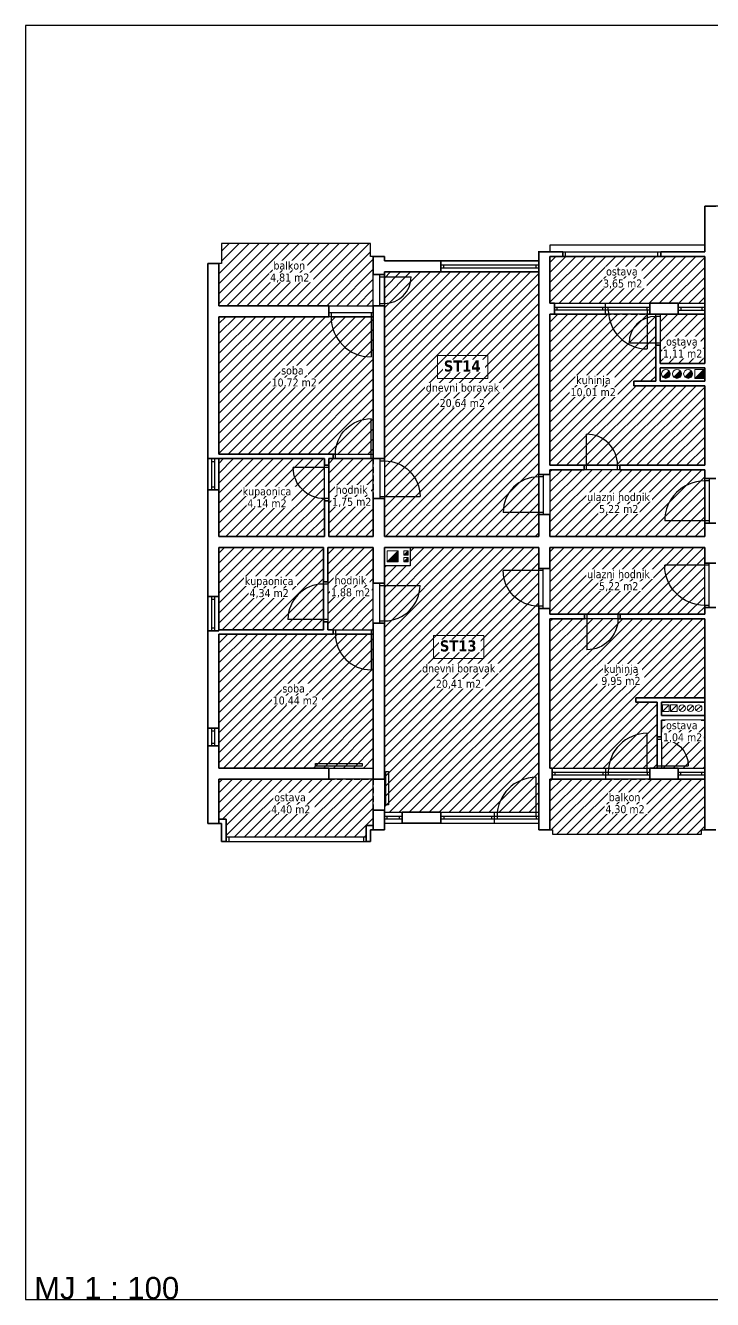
# Model space of a CAD drawing. Header units: centimetres. Extents: x 642232439 to 646206409, y 502891828 to 503284195.
# Drawn here: x 646193511 to 646195055, y 503268121 to 503270987 of the extents above; entities that cross this region are included whole.
import ezdxf

# ---------------------------------------------------------------- set-up
doc = ezdxf.new("R2010")
doc.units = ezdxf.units.CM
doc.linetypes.add('HIDDENX2', pattern=[19.05, 12.7, -6.35])
for name, color, linetype, lineweight in [('.ETAZA_15_ST13', 170, 'Continuous', 13), ('.ETAZA_16_ST14', 30, 'Continuous', 13), ('_POVRŠINA', 255, 'Continuous', 5), ('TP_01 - 0.35', 1, 'Continuous', 35), ('TP_07 - 0.20', 7, 'Continuous', 20)]:
    doc.layers.add(name, color=color, linetype=linetype, lineweight=lineweight)
doc.layers.add('_POLILINE_ET', color=4, linetype='Continuous', plot=False)
doc.layers.add('SAST_Linija sastavnice', color=3, linetype='Continuous', plot=False)
for name, color, linetype in [('TP_Hatch', 252, 'Continuous'), ('TP_Hidden', 8, 'HIDDENX2'), ('TP_Otvori', 8, 'Continuous'), ('TP_Otvori.block', 8, 'Continuous')]:
    doc.layers.add(name, color=color, linetype=linetype)
doc.styles.get("Standard").update_dxf_attribs({"font": 'arial.ttf'})
doc.styles.add('tahoma10', font='tahoma.ttf', dxfattribs={"height": 2})
pattern_1 = [(45, (643183442.702, 503085608.108), (-11.22532015, 11.22532015), [])]

# ---------------------------------------------------------------- blocks, each defined once
blk = doc.blocks.new('*U528')
at = {"layer": 'TP_01 - 0.35'}
for p, q in [((0, 0), (0, -30)), ((72, 0), (72, -30))]:
    blk.add_line(p, q, dxfattribs=at)
at = {"layer": 'TP_Otvori'}
for p, q in [((0, 0), (72, 0)), ((0, -11.3), (72, -11.3)), ((0, -18.8), (72, -18.8)), ((0, -30), (72, -30)), ((7.5, -11.3), (7.5, -18.8)), ((64.5, -11.3), (64.5, -18.8))]:
    blk.add_line(p, q, dxfattribs=at)
blk = doc.blocks.new('*U526')
at = {"layer": 'TP_Otvori'}
for p, q in [((5, 0), (5, 60)), ((5, 0), (0, 0)), ((65, 0), (5, 0)), ((5, -10), (5, 0)), ((65, -10), (65, 0)), ((65, 0), (70, 0)), ((70, -10), (0, -10))]:
    blk.add_line(p, q, dxfattribs=at)
blk.add_arc((5, 0), 60, 0, 90, dxfattribs=at)
blk = doc.blocks.new('*U524')
at = {"layer": 'TP_Otvori'}
for p, q in [((5, 0), (5, 70)), ((5, 0), (0, 0)), ((75, 0), (5, 0)), ((5, -10), (5, 0)), ((75, -10), (75, 0)), ((75, 0), (80, 0)), ((80, -10), (0, -10))]:
    blk.add_line(p, q, dxfattribs=at)
blk.add_arc((5, 0), 70, 0, 90, dxfattribs=at)
blk = doc.blocks.new('*U525')
at = {"layer": 'TP_Otvori'}
for p, q in [((5, 0), (5, 90)), ((5, 0), (0, 0)), ((95, 0), (5, 0)), ((5, -10), (5, 0)), ((95, -10), (95, 0)), ((95, 0), (100, 0)), ((100, -10), (0, -10))]:
    blk.add_line(p, q, dxfattribs=at)
blk.add_arc((5, 0), 90, 0, 90, dxfattribs=at)
blk = doc.blocks.new('*U523')
at = {"layer": 'TP_Otvori'}
for p, q in [((5, 0), (5, 80)), ((5, 0), (0, 0)), ((85, 0), (5, 0)), ((5, -10), (5, 0)), ((85, -10), (85, 0)), ((85, 0), (90, 0)), ((90, -10), (0, -10))]:
    blk.add_line(p, q, dxfattribs=at)
blk.add_arc((5, 0), 80, 0, 90, dxfattribs=at)
blk = doc.blocks.new('*U103')
at = {"layer": 'TP_01 - 0.35'}
for p, q in [((0, 0), (0, -30)), ((84, 0), (84, -30))]:
    blk.add_line(p, q, dxfattribs=at)
at = {"layer": 'TP_Otvori'}
for p, q in [((0, 0), (84, 0)), ((0, -11.3), (84, -11.3)), ((0, -18.8), (84, -18.8)), ((0, -30), (84, -30)), ((7.5, -11.3), (7.5, -18.8)), ((76.5, -11.3), (76.5, -18.8))]:
    blk.add_line(p, q, dxfattribs=at)
blk = doc.blocks.new('*U89')
at = {"layer": 'TP_01 - 0.35'}
for p, q in [((0, 0), (0, -30)), ((48, 0), (48, -30))]:
    blk.add_line(p, q, dxfattribs=at)
at = {"layer": 'TP_Otvori'}
for p, q in [((0, 0), (48, 0)), ((0, -11.3), (48, -11.3)), ((0, -18.8), (48, -18.8)), ((0, -30), (48, -30)), ((7.5, -11.3), (7.5, -18.8)), ((40.5, -11.3), (40.5, -18.8))]:
    blk.add_line(p, q, dxfattribs=at)
blk = doc.blocks.new('*U142')
at = {"layer": 'TP_01 - 0.35'}
for p, q in [((0, 0), (0, -30)), ((92.4, 0), (92.4, -30))]:
    blk.add_line(p, q, dxfattribs=at)
at = {"layer": 'TP_Otvori'}
for p, q in [((0, 0), (92.4, 0)), ((0, -11.3), (92.4, -11.3)), ((0, -18.8), (92.4, -18.8)), ((0, -30), (92.4, -30)), ((7.5, -11.3), (7.5, -18.8)), ((84.9, -11.3), (84.9, -18.8))]:
    blk.add_line(p, q, dxfattribs=at)
blk = doc.blocks.new('*U102')
at = {"layer": 'TP_01 - 0.35'}
for p, q in [((0, 0), (0, -30)), ((48, 0), (48, -30))]:
    blk.add_line(p, q, dxfattribs=at)
at = {"layer": 'TP_Otvori'}
for p, q in [((0, 0), (48, 0)), ((0, -11.3), (48, -11.3)), ((0, -18.8), (48, -18.8)), ((0, -30), (48, -30)), ((7.5, -11.3), (7.5, -18.8)), ((40.5, -11.3), (40.5, -18.8))]:
    blk.add_line(p, q, dxfattribs=at)

msp = doc.modelspace()

# ---------------------------------------------------------------- hatches: boundary and pattern name
at = {"layer": '.ETAZA_15_ST13'}
h = msp.add_hatch(dxfattribs=at)
h.set_pattern_fill('ANSI31', color=256, scale=5)
h.set_pattern_definition(pattern_1)
h.paths.add_polyline_path([(646194689.73, 503269812.65), (646194689.73, 503269662.65), (646195037.73, 503269662.65), (646195037.73, 503269812.65)], flags=17)
h.paths.add_polyline_path([(646194689.73, 503269652.65), (646194689.73, 503269316.65), (646194930.73, 503269316.65), (646194930.73, 503269464.65), (646194882.73, 503269464.65), (646194882.73, 503269474.65), (646195037.73, 503269474.65), (646195037.73, 503269652.65)], flags=17)
h.paths.add_polyline_path([(646194375.73, 503269812.65), (646194375.73, 503269771.65), (646194317.73, 503269771.65), (646194317.73, 503269217.65), (646194664.73, 503269217.65), (646194664.73, 503269812.65)], flags=17)
h.paths.add_polyline_path([(646194940.73, 503269424.65), (646194940.73, 503269316.65), (646195037.73, 503269316.65), (646195037.73, 503269424.65)], flags=16)
h.paths.add_polyline_path([(646194190.73, 503269812.65), (646194190.73, 503269627.65), (646194292.73, 503269627.65), (646194292.73, 503269812.65)], flags=17)
h.paths.add_polyline_path([(646193945.73, 503269617.65), (646193945.73, 503269316.65), (646194292.73, 503269316.65), (646194292.73, 503269617.65)], flags=17)
h.paths.add_polyline_path([(646193945.73, 503269291.65), (646193945.73, 503269201.65), (646193961.73, 503269201.65), (646193961.73, 503269161.65), (646194276.73, 503269161.65), (646194276.73, 503269187.65), (646194292.73, 503269187.65), (646194292.73, 503269291.65)])
edge = h.paths.add_edge_path()
edge.add_line((646194689.73, 503269291.65), (646194689.73, 503269177.65))
edge.add_line((646194689.73, 503269177.65), (646194695.73, 503269177.65))
edge.add_line((646194695.73, 503269177.65), (646194695.73, 503269167.65))
edge.add_line((646194695.73, 503269167.65), (646195030.73, 503269167.65))
edge.add_line((646195030.73, 503269167.65), (646195030.73, 503269177.65))
edge.add_line((646195030.73, 503269177.65), (646195037.73, 503269177.65))
edge.add_line((646195037.73, 503269177.65), (646195037.73, 503269291.65))
edge.add_line((646195037.73, 503269291.65), (646194689.73, 503269291.65))
edge.add_line((646193945.73, 503269812.65), (646193945.73, 503269627.65))
edge.add_line((646193945.73, 503269627.65), (646194180.73, 503269627.65))
edge.add_line((646194180.73, 503269627.65), (646194180.73, 503269812.65))
edge.add_line((646194180.73, 503269812.65), (646193945.73, 503269812.65))
at = {"layer": '.ETAZA_16_ST14'}
h = msp.add_hatch(dxfattribs=at)
h.set_pattern_fill('ANSI31', color=256, scale=5)
h.set_pattern_definition(pattern_1)
h.paths.add_polyline_path([(646194689.73, 503269987.65), (646194689.73, 503269837.65), (646195037.73, 503269837.65), (646195037.73, 503269987.65)])
h.paths.add_polyline_path([(646194689.73, 503270337.65), (646194689.73, 503269997.65), (646195037.73, 503269997.65), (646195037.73, 503270176.65), (646194878.73, 503270176.65), (646194878.73, 503270186.65), (646194927.73, 503270186.65), (646194927.73, 503270337.65)])
h.paths.add_polyline_path([(646194937.73, 503270337.65), (646194937.73, 503270226.65), (646195037.73, 503270226.65), (646195037.73, 503270337.65)])
h.paths.add_polyline_path([(646194689.73, 503270467.65), (646194689.73, 503270362.65), (646195037.73, 503270362.65), (646195037.73, 503270467.65)])
h.paths.add_polyline_path([(646194317.73, 503270432.65), (646194317.73, 503269837.65), (646194664.73, 503269837.65), (646194664.73, 503270432.65)])
h.paths.add_polyline_path([(646194192.73, 503270012.65), (646194192.73, 503269837.65), (646194292.73, 503269837.65), (646194292.73, 503270012.65)])
h.paths.add_polyline_path([(646193945.73, 503270331.65), (646193945.73, 503270022.65), (646194292.73, 503270022.65), (646194292.73, 503270331.65)])
h.paths.add_polyline_path([(646193951.73, 503270496.65), (646193951.73, 503270451.65), (646193945.73, 503270451.65), (646193945.73, 503270356.65), (646194292.73, 503270356.65), (646194292.73, 503270467.65), (646194286.73, 503270467.65), (646194286.73, 503270496.65)])
h.paths.add_polyline_path([(646193945.73, 503270012.65), (646193945.73, 503269837.65), (646194182.73, 503269837.65), (646194182.73, 503270012.65)])
at = {"layer": 'TP_07 - 0.20'}
h = msp.add_hatch(color=256, dxfattribs=at)
h.dxf.hatch_style = 1
h.paths.add_polyline_path([(646194323.64, 503269780.15), (646194348.64, 503269780.15), (646194348.64, 503269805.15)])
h = msp.add_hatch(color=256, dxfattribs=at)
h.dxf.hatch_style = 1
h.paths.add_polyline_path([(646194371.14, 503269805.15), (646194361.14, 503269795.15), (646194371.14, 503269795.15)])
h.paths.add_polyline_path([(646194361.14, 503269780.15), (646194371.14, 503269780.15), (646194371.14, 503269790.15)])
at = {"layer": 'TP_Hatch'}
h = msp.add_hatch(color=256, dxfattribs=at)
h.dxf.hatch_style = 1
edge = h.paths.add_edge_path()
edge.add_arc((646194950.39, 503270203.29), 10, 225, 270)
edge.add_arc((646194950.39, 503270203.29), 10, 270, 360)
edge.add_arc((646194950.39, 503270203.29), 10, 0, 45)
edge.add_line((646194957.47, 503270210.36), (646194943.32, 503270196.22))
h = msp.add_hatch(color=256, dxfattribs=at)
h.dxf.hatch_style = 1
edge = h.paths.add_edge_path()
edge.add_arc((646194975.39, 503270203.29), 10, 225, 270)
edge.add_arc((646194975.39, 503270203.29), 10, 270, 360)
edge.add_arc((646194975.39, 503270203.29), 10, 0, 45)
edge.add_line((646194982.47, 503270210.36), (646194968.32, 503270196.22))
h = msp.add_hatch(color=256, dxfattribs=at)
h.dxf.hatch_style = 1
edge = h.paths.add_edge_path()
edge.add_arc((646195000.39, 503270203.29), 10, 225, 270)
edge.add_arc((646195000.39, 503270203.29), 10, 270, 360)
edge.add_arc((646195000.39, 503270203.29), 10, 0, 45)
edge.add_line((646195007.47, 503270210.36), (646194993.32, 503270196.22))
h = msp.add_hatch(color=256, dxfattribs=at)
h.dxf.hatch_style = 1
h.paths.add_polyline_path([(646195035.39, 503270193.29), (646195035.39, 503270213.29), (646195015.39, 503270193.29)])

# ---------------------------------------------------------------- linework, layer by layer
at = {"layer": '_POLILINE_ET'}
for points in [[(646193951.73, 503270496.65), (646193951.73, 503270451.65), (646193945.73, 503270451.65), (646193945.73, 503270356.65), (646194292.73, 503270356.65), (646194292.73, 503270467.65), (646194286.73, 503270467.65), (646194286.73, 503270496.65), (646193951.73, 503270496.65)], [(646194689.73, 503270467.65), (646194689.73, 503270362.65), (646195037.73, 503270362.65), (646195037.73, 503270467.65), (646194689.73, 503270467.65)], [(646194317.73, 503270432.65), (646194317.73, 503269837.65), (646194664.73, 503269837.65), (646194664.73, 503270432.65), (646194317.73, 503270432.65)], [(646193945.73, 503270331.65), (646193945.73, 503270022.65), (646194292.73, 503270022.65), (646194292.73, 503270331.65), (646193945.73, 503270331.65)], [(646194689.73, 503270337.65), (646194689.73, 503269997.65), (646195037.73, 503269997.65), (646195037.73, 503270176.65), (646194878.73, 503270176.65), (646194878.73, 503270186.65), (646194927.73, 503270186.65), (646194927.73, 503270337.65), (646194689.73, 503270337.65)], [(646194937.73, 503270337.65), (646194937.73, 503270226.65), (646195037.73, 503270226.65), (646195037.73, 503270337.65), (646194937.73, 503270337.65)], [(646193945.73, 503270012.65), (646193945.73, 503269837.65), (646194182.73, 503269837.65), (646194182.73, 503270012.65), (646193945.73, 503270012.65)], [(646194192.73, 503270012.65), (646194192.73, 503269837.65), (646194292.73, 503269837.65), (646194292.73, 503270012.65), (646194192.73, 503270012.65)], [(646194689.73, 503269987.65), (646194689.73, 503269837.65), (646195037.73, 503269837.65), (646195037.73, 503269987.65), (646194689.73, 503269987.65)], [(646193945.73, 503269812.65), (646193945.73, 503269627.65), (646194180.73, 503269627.65), (646194180.73, 503269812.65), (646193945.73, 503269812.65)], [(646194190.73, 503269812.65), (646194190.73, 503269627.65), (646194292.73, 503269627.65), (646194292.73, 503269812.65), (646194190.73, 503269812.65)], [(646194375.73, 503269812.65), (646194375.73, 503269771.65), (646194317.73, 503269771.65), (646194317.73, 503269217.65), (646194664.73, 503269217.65), (646194664.73, 503269812.65), (646194375.73, 503269812.65)], [(646194689.73, 503269812.65), (646194689.73, 503269662.65), (646195037.73, 503269662.65), (646195037.73, 503269812.65), (646194689.73, 503269812.65)], [(646194689.73, 503269652.65), (646194689.73, 503269316.65), (646194930.73, 503269316.65), (646194930.73, 503269464.65), (646194882.73, 503269464.65), (646194882.73, 503269474.65), (646195037.73, 503269474.65), (646195037.73, 503269652.65), (646194689.73, 503269652.65)], [(646193945.73, 503269617.65), (646193945.73, 503269316.65), (646194292.73, 503269316.65), (646194292.73, 503269617.65), (646193945.73, 503269617.65)], [(646194940.73, 503269424.65), (646194940.73, 503269316.65), (646195037.73, 503269316.65), (646195037.73, 503269424.65), (646194940.73, 503269424.65)], [(646193945.73, 503269291.65), (646193945.73, 503269201.65), (646193961.73, 503269201.65), (646193961.73, 503269161.65), (646194276.73, 503269161.65), (646194276.73, 503269187.65), (646194292.73, 503269187.65), (646194292.73, 503269291.65), (646193945.73, 503269291.65)], [(646194689.73, 503269291.65), (646194689.73, 503269177.65), (646194695.73, 503269177.65), (646194695.73, 503269167.65), (646195030.73, 503269167.65), (646195030.73, 503269177.65), (646195037.73, 503269177.65), (646195037.73, 503269291.65), (646194689.73, 503269291.65)]]:
    msp.add_lwpolyline(points, dxfattribs=at)
at = {"layer": '_POVRŠINA'}
msp.add_lwpolyline([(646194436.91, 503270244.63), (646194550.01, 503270244.63), (646194550.01, 503270192.97), (646194436.91, 503270192.97)], close=True, dxfattribs=at)
at = {"layer": 'SAST_Linija sastavnice'}
msp.add_lwpolyline([(646197408.92, 503270987.07), (646193510.92, 503270987.07), (646193510.92, 503268121.07), (646197408.92, 503268121.07)], close=True, dxfattribs=at)
at = {"layer": 'TP_01 - 0.35'}
for p, q in [((646195037.73, 503270580.65), (646195037.73, 503270477.65)), ((646195062.73, 503270580.65), (646195037.73, 503270580.65)), ((646194292.73, 503270467.65), (646194292.73, 503270426.65)), ((646194292.73, 503270467.65), (646194317.73, 503270467.65)), ((646194317.73, 503270467.65), (646194317.73, 503270457.65)), ((646194664.73, 503270477.65), (646194664.73, 503269976.65)), ((646194689.73, 503270477.65), (646194664.73, 503270477.65)), ((646194689.73, 503270477.65), (646194718.73, 503270477.65)), ((646194689.73, 503270467.65), (646194689.73, 503270362.65)), ((646194689.73, 503270467.65), (646194718.73, 503270467.65)), ((646194718.73, 503270467.65), (646194718.73, 503270477.65)), ((646194938.73, 503270477.65), (646195037.73, 503270477.65)), ((646194938.73, 503270467.65), (646194938.73, 503270477.65)), ((646194938.73, 503270467.65), (646195037.73, 503270467.65)), ((646195037.73, 503270467.65), (646195037.73, 503270226.65)), ((646193920.73, 503270451.65), (646193920.73, 503270012.65)), ((646193920.73, 503270451.65), (646193945.73, 503270451.65)), ((646193945.73, 503270451.65), (646193945.73, 503270356.65)), ((646194317.73, 503270457.65), (646194444.73, 503270457.65)), ((646194317.73, 503270432.65), (646194317.73, 503270426.65)), ((646194317.73, 503270432.65), (646194444.73, 503270432.65)), ((646194444.73, 503270457.65), (646194444.73, 503270432.65)), ((646194292.73, 503270426.65), (646194317.73, 503270426.65)), ((646193945.73, 503270356.65), (646194192.73, 503270356.65)), ((646194192.73, 503270356.65), (646194192.73, 503270331.65)), ((646194292.73, 503270356.65), (646194292.73, 503270022.65)), ((646194292.73, 503270356.65), (646194317.73, 503270356.65)), ((646194317.73, 503270356.65), (646194317.73, 503270012.65)), ((646194699.73, 503270362.65), (646194689.73, 503270362.65)), ((646194699.73, 503270362.65), (646194699.73, 503270337.65)), ((646194914.73, 503270362.65), (646194977.73, 503270362.65)), ((646194914.73, 503270362.65), (646194914.73, 503270337.65)), ((646194977.73, 503270362.65), (646194977.73, 503270337.65)), ((646193945.73, 503270331.65), (646193945.73, 503270022.65)), ((646193945.73, 503270331.65), (646194192.73, 503270331.65)), ((646194689.73, 503270337.65), (646194689.73, 503269997.65)), ((646194699.73, 503270337.65), (646194689.73, 503270337.65)), ((646194914.73, 503270337.65), (646194977.73, 503270337.65)), ((646194927.73, 503270267.65), (646194937.73, 503270267.65)), ((646194927.73, 503270267.65), (646194927.73, 503270186.65)), ((646194937.73, 503270267.65), (646194937.73, 503270226.65)), ((646194937.73, 503270226.65), (646195037.73, 503270226.65)), ((646194937.73, 503270216.65), (646195037.73, 503270216.65)), ((646194937.73, 503270216.65), (646194937.73, 503270186.65)), ((646195037.73, 503270216.65), (646195037.73, 503270186.65)), ((646194878.73, 503270186.65), (646194927.73, 503270186.65)), ((646194878.73, 503270186.65), (646194878.73, 503270176.65)), ((646194878.73, 503270176.65), (646195037.73, 503270176.65)), ((646194937.73, 503270186.65), (646195037.73, 503270186.65)), ((646195037.73, 503270176.65), (646195037.73, 503269997.65)), ((646193945.73, 503270012.65), (646193920.73, 503270012.65)), ((646193945.73, 503270022.65), (646194202.73, 503270022.65)), ((646193945.73, 503270012.65), (646194182.73, 503270012.65)), ((646194182.73, 503270012.65), (646194182.73, 503269997.65)), ((646194192.73, 503270012.65), (646194192.73, 503269997.65)), ((646194192.73, 503270012.65), (646194202.73, 503270012.65)), ((646194202.73, 503270022.65), (646194202.73, 503270012.65)), ((646194292.73, 503270022.65), (646194292.73, 503270012.65)), ((646194292.73, 503270012.65), (646194317.73, 503270012.65)), ((646194182.73, 503269997.65), (646194192.73, 503269997.65)), ((646194664.73, 503269976.65), (646194689.73, 503269976.65)), ((646194689.73, 503269997.65), (646194766.73, 503269997.65)), ((646194689.73, 503269987.65), (646194689.73, 503269976.65)), ((646194689.73, 503269987.65), (646194766.73, 503269987.65)), ((646194766.73, 503269997.65), (646194766.73, 503269987.65)), ((646194846.73, 503269997.65), (646195037.73, 503269997.65)), ((646194846.73, 503269997.65), (646194846.73, 503269987.65)), ((646194846.73, 503269987.65), (646195037.73, 503269987.65)), ((646195037.73, 503269987.65), (646195037.73, 503269967.65)), ((646195062.73, 503269967.65), (646195037.73, 503269967.65)), ((646193920.73, 503269942.65), (646193920.73, 503269702.65)), ((646193945.73, 503269942.65), (646193920.73, 503269942.65)), ((646193945.73, 503269942.65), (646193945.73, 503269837.65)), ((646194182.73, 503269917.65), (646194182.73, 503269837.65)), ((646194182.73, 503269917.65), (646194192.73, 503269917.65)), ((646194192.73, 503269917.65), (646194192.73, 503269837.65)), ((646194292.73, 503269922.65), (646194292.73, 503269837.65)), ((646194292.73, 503269922.65), (646194317.73, 503269922.65)), ((646194317.73, 503269922.65), (646194317.73, 503269837.65)), ((646194664.73, 503269886.65), (646194664.73, 503269837.65)), ((646194664.73, 503269886.65), (646194689.73, 503269886.65)), ((646194689.73, 503269886.65), (646194689.73, 503269837.65)), ((646195037.73, 503269867.65), (646195037.73, 503269837.65)), ((646195062.73, 503269867.65), (646195037.73, 503269867.65)), ((646193945.73, 503269837.65), (646194182.73, 503269837.65)), ((646194192.73, 503269837.65), (646194292.73, 503269837.65)), ((646194317.73, 503269837.65), (646194664.73, 503269837.65)), ((646194689.73, 503269837.65), (646195037.73, 503269837.65)), ((646193945.73, 503269812.65), (646193945.73, 503269702.65)), ((646193945.73, 503269812.65), (646194180.73, 503269812.65)), ((646194180.73, 503269812.65), (646194180.73, 503269735.65)), ((646194190.73, 503269812.65), (646194190.73, 503269735.65)), ((646194190.73, 503269812.65), (646194292.73, 503269812.65)), ((646194292.73, 503269812.65), (646194292.73, 503269732.65)), ((646194317.73, 503269812.65), (646194317.73, 503269732.65)), ((646194317.73, 503269812.65), (646194664.73, 503269812.65)), ((646194664.73, 503269812.65), (646194664.73, 503269765.65)), ((646194689.73, 503269812.65), (646194689.73, 503269765.65)), ((646194689.73, 503269812.65), (646195037.73, 503269812.65)), ((646195037.73, 503269812.65), (646195037.73, 503269777.65)), ((646195062.73, 503269777.65), (646195037.73, 503269777.65)), ((646194664.73, 503269765.65), (646194689.73, 503269765.65)), ((646194180.73, 503269735.65), (646194190.73, 503269735.65)), ((646194292.73, 503269732.65), (646194317.73, 503269732.65)), ((646193945.73, 503269702.65), (646193920.73, 503269702.65)), ((646194664.73, 503269675.65), (646194664.73, 503269177.65)), ((646194664.73, 503269675.65), (646194689.73, 503269675.65)), ((646194689.73, 503269675.65), (646194689.73, 503269662.65)), ((646194689.73, 503269662.65), (646194767.73, 503269662.65)), ((646194767.73, 503269662.65), (646194767.73, 503269652.65)), ((646194847.73, 503269662.65), (646195037.73, 503269662.65)), ((646194847.73, 503269662.65), (646194847.73, 503269652.65)), ((646195037.73, 503269677.65), (646195037.73, 503269662.65)), ((646195062.73, 503269677.65), (646195037.73, 503269677.65)), ((646194180.73, 503269645.65), (646194180.73, 503269627.65)), ((646194180.73, 503269645.65), (646194190.73, 503269645.65)), ((646194190.73, 503269645.65), (646194190.73, 503269627.65)), ((646194292.73, 503269642.65), (646194292.73, 503269617.65)), ((646194292.73, 503269642.65), (646194317.73, 503269642.65)), ((646194317.73, 503269642.65), (646194317.73, 503269291.65)), ((646194689.73, 503269652.65), (646194689.73, 503269316.65)), ((646194689.73, 503269652.65), (646194767.73, 503269652.65)), ((646194847.73, 503269652.65), (646195037.73, 503269652.65)), ((646195037.73, 503269652.65), (646195037.73, 503269177.65)), ((646193920.73, 503269625.65), (646193920.73, 503269406.65)), ((646193945.73, 503269627.65), (646194180.73, 503269627.65)), ((646193945.73, 503269617.65), (646193945.73, 503269406.65)), ((646193945.73, 503269617.65), (646194202.73, 503269617.65)), ((646194190.73, 503269627.65), (646194202.73, 503269627.65)), ((646194202.73, 503269627.65), (646194202.73, 503269617.65)), ((646194292.73, 503269617.65), (646194292.73, 503269291.65)), ((646195037.73, 503269474.65), (646194882.73, 503269474.65)), ((646194882.73, 503269474.65), (646194882.73, 503269464.65)), ((646194930.73, 503269464.65), (646194882.73, 503269464.65)), ((646194930.73, 503269464.65), (646194930.73, 503269386.65)), ((646195037.73, 503269464.65), (646194940.73, 503269464.65)), ((646194940.73, 503269434.65), (646194940.73, 503269464.65)), ((646194940.73, 503269434.65), (646195037.73, 503269434.65)), ((646193945.73, 503269406.65), (646193920.73, 503269406.65)), ((646194940.73, 503269424.65), (646195037.73, 503269424.65)), ((646194940.73, 503269424.65), (646194940.73, 503269386.65)), ((646194930.73, 503269386.65), (646194940.73, 503269386.65)), ((646193920.73, 503269366.65), (646193920.73, 503269191.65)), ((646193945.73, 503269366.65), (646193920.73, 503269366.65)), ((646193945.73, 503269366.65), (646193945.73, 503269316.65)), ((646193945.73, 503269316.65), (646194192.73, 503269316.65)), ((646194192.73, 503269291.65), (646194192.73, 503269316.65)), ((646194689.73, 503269316.65), (646194694.73, 503269316.65)), ((646194694.73, 503269316.65), (646194694.73, 503269291.65)), ((646194914.73, 503269316.65), (646194977.73, 503269316.65)), ((646194914.73, 503269316.65), (646194914.73, 503269291.65)), ((646194977.73, 503269291.65), (646194977.73, 503269316.65)), ((646193945.73, 503269291.65), (646193945.73, 503269191.65)), ((646193945.73, 503269291.65), (646194192.73, 503269291.65)), ((646194317.73, 503269291.65), (646194292.73, 503269291.65)), ((646194689.73, 503269291.65), (646194689.73, 503269177.65)), ((646194689.73, 503269291.65), (646194694.73, 503269291.65)), ((646194914.73, 503269291.65), (646194977.73, 503269291.65)), ((646193961.73, 503269201.65), (646193945.73, 503269201.65)), ((646193961.73, 503269201.65), (646193961.73, 503269161.65)), ((646194292.73, 503269221.65), (646194292.73, 503269177.65)), ((646194292.73, 503269221.65), (646194317.73, 503269221.65)), ((646194317.73, 503269221.65), (646194317.73, 503269177.65)), ((646194357.73, 503269217.65), (646194357.73, 503269192.65)), ((646194357.73, 503269217.65), (646194444.73, 503269217.65)), ((646194444.73, 503269217.65), (646194444.73, 503269192.65)), ((646193945.73, 503269191.65), (646193920.73, 503269191.65)), ((646193951.73, 503269191.65), (646193945.73, 503269191.65)), ((646193951.73, 503269191.65), (646193951.73, 503269151.65)), ((646194276.73, 503269187.65), (646194276.73, 503269161.65)), ((646194292.73, 503269187.65), (646194276.73, 503269187.65)), ((646194286.73, 503269177.65), (646194286.73, 503269151.65)), ((646194292.73, 503269177.65), (646194286.73, 503269177.65)), ((646194292.73, 503269177.65), (646194317.73, 503269177.65)), ((646194357.73, 503269192.65), (646194444.73, 503269192.65)), ((646194664.73, 503269177.65), (646194689.73, 503269177.65)), ((646195037.73, 503269177.65), (646195062.73, 503269177.65)), ((646193951.73, 503269151.65), (646193961.73, 503269151.65)), ((646193961.73, 503269161.65), (646193961.73, 503269151.65)), ((646194276.73, 503269161.65), (646194276.73, 503269151.65)), ((646194276.73, 503269151.65), (646194286.73, 503269151.65))]:
    msp.add_line(p, q, dxfattribs=at)
at = {"layer": 'TP_07 - 0.20'}
for p, q in [((646193951.73, 503270496.65), (646194286.73, 503270496.65)), ((646193951.73, 503270496.65), (646193951.73, 503270451.65)), ((646194286.73, 503270496.65), (646194286.73, 503270467.65)), ((646194689.73, 503270492.65), (646195037.73, 503270492.65)), ((646194689.73, 503270492.65), (646194689.73, 503270477.65)), ((646194292.73, 503270467.65), (646194286.73, 503270467.65)), ((646193951.73, 503270451.65), (646193945.73, 503270451.65)), ((646193945.73, 503270451.65), (646193945.73, 503270451.65)), ((646194957.47, 503270210.36), (646194943.32, 503270196.22)), ((646194982.47, 503270210.36), (646194968.32, 503270196.22)), ((646195007.47, 503270210.36), (646194993.32, 503270196.22)), ((646195035.39, 503270213.29), (646195015.39, 503270193.29)), ((646194348.64, 503269805.15), (646194323.64, 503269780.15)), ((646194371.14, 503269805.15), (646194361.14, 503269795.15)), ((646194375.73, 503269771.65), (646194375.73, 503269812.65)), ((646194371.14, 503269790.15), (646194361.14, 503269780.15)), ((646194317.73, 503269771.65), (646194375.73, 503269771.65)), ((646194957.6, 503269458.96), (646194942.6, 503269443.96)), ((646194976.1, 503269458.96), (646194961.1, 503269443.96)), ((646194992.4, 503269456.76), (646194981.79, 503269446.16)), ((646195010.9, 503269456.76), (646195000.29, 503269446.16)), ((646195029.4, 503269456.76), (646195018.79, 503269446.16)), ((646193945.73, 503269191.65), (646193945.73, 503269191.65)), ((646194695.73, 503269177.65), (646194689.73, 503269177.65)), ((646194695.73, 503269177.65), (646194695.73, 503269167.65)), ((646195030.73, 503269177.65), (646195030.73, 503269167.65)), ((646195037.73, 503269177.65), (646195030.73, 503269177.65)), ((646194695.73, 503269167.65), (646195030.73, 503269167.65))]:
    msp.add_line(p, q, dxfattribs=at)
for points in [[(646195015.39, 503270213.29), (646195035.39, 503270213.29), (646195035.39, 503270193.29), (646195015.39, 503270193.29)], [(646194348.64, 503269805.15), (646194323.64, 503269805.15), (646194323.64, 503269780.15), (646194348.64, 503269780.15)], [(646194371.14, 503269805.15), (646194361.14, 503269805.15), (646194361.14, 503269795.15), (646194371.14, 503269795.15)], [(646194371.14, 503269780.15), (646194361.14, 503269780.15), (646194361.14, 503269790.15), (646194371.14, 503269790.15)], [(646194942.6, 503269458.96), (646194957.6, 503269458.96), (646194957.6, 503269443.96), (646194942.6, 503269443.96)], [(646194961.1, 503269458.96), (646194976.1, 503269458.96), (646194976.1, 503269443.96), (646194961.1, 503269443.96)]]:
    msp.add_lwpolyline(points, close=True, dxfattribs=at)
for centre, radius in [((646194950.39, 503270203.29), 10), ((646194975.39, 503270203.29), 10), ((646195000.39, 503270203.29), 10), ((646194987.1, 503269451.46), 7.5), ((646195005.6, 503269451.46), 7.5), ((646195024.1, 503269451.46), 7.5)]:
    msp.add_circle(centre, radius, dxfattribs=at)
at = {"layer": 'TP_Hidden'}
for p, q in [((646194292.73, 503270356.65), (646194292.73, 503270426.65)), ((646194192.73, 503270356.65), (646194292.73, 503270356.65)), ((646194814.73, 503270362.65), (646194914.73, 503270362.65)), ((646194814.73, 503270337.65), (646194914.73, 503270337.65)), ((646194292.73, 503270012.65), (646194292.73, 503269922.65)), ((646194689.73, 503269976.65), (646194689.73, 503269886.65)), ((646194689.73, 503269765.65), (646194689.73, 503269675.65)), ((646194292.73, 503269642.65), (646194292.73, 503269732.65)), ((646194192.73, 503269316.65), (646194292.73, 503269316.65)), ((646194814.73, 503269316.65), (646194914.73, 503269316.65)), ((646194192.73, 503269291.65), (646194292.73, 503269291.65)), ((646194292.73, 503269291.65), (646194292.73, 503269221.65)), ((646194317.73, 503269291.65), (646194317.73, 503269221.65)), ((646194814.73, 503269291.65), (646194914.73, 503269291.65)), ((646194564.73, 503269217.65), (646194664.73, 503269217.65)), ((646194564.73, 503269192.65), (646194664.73, 503269192.65))]:
    msp.add_line(p, q, dxfattribs=at)
at = {"layer": 'TP_Otvori'}
for p, q in [((646194718.73, 503270477.65), (646194938.73, 503270477.65)), ((646194718.73, 503270467.65), (646194938.73, 503270467.65)), ((646194724.98, 503270467.65), (646194724.98, 503270477.65)), ((646194932.48, 503270467.65), (646194932.48, 503270477.65)), ((646194444.73, 503270457.65), (646194664.73, 503270457.65)), ((646194444.73, 503270448.28), (646194664.73, 503270448.28)), ((646194444.73, 503270442.03), (646194664.73, 503270442.03)), ((646194444.73, 503270432.65), (646194664.73, 503270432.65)), ((646194450.98, 503270442.03), (646194450.98, 503270448.28)), ((646194658.48, 503270442.03), (646194658.48, 503270448.28)), ((646194699.73, 503270362.65), (646194814.73, 503270362.65)), ((646194699.73, 503270353.28), (646194814.73, 503270353.28)), ((646194699.73, 503270347.03), (646194814.73, 503270347.03)), ((646194705.98, 503270347.03), (646194705.98, 503270353.28)), ((646194808.48, 503270347.03), (646194808.48, 503270353.28)), ((646194814.73, 503270337.65), (646194814.73, 503270362.65)), ((646194814.73, 503270353.28), (646194914.73, 503270353.28)), ((646194814.73, 503270347.03), (646194914.73, 503270347.03)), ((646194820.98, 503270347.03), (646194820.98, 503270353.28)), ((646194908.48, 503270347.03), (646194908.48, 503270353.28)), ((646194908.48, 503270347.03), (646194908.48, 503270259.53)), ((646194699.73, 503270337.65), (646194814.73, 503270337.65)), ((646194908.48, 503269307.28), (646194908.48, 503269394.78)), ((646194694.73, 503269316.65), (646194814.73, 503269316.65)), ((646194814.73, 503269316.65), (646194814.73, 503269291.65)), ((646194658.48, 503269208.28), (646194658.48, 503269295.78)), ((646194694.73, 503269307.28), (646194814.73, 503269307.28)), ((646194694.73, 503269301.03), (646194814.73, 503269301.03)), ((646194694.73, 503269291.65), (646194814.73, 503269291.65)), ((646194700.98, 503269307.28), (646194700.98, 503269301.03)), ((646194808.48, 503269307.28), (646194808.48, 503269301.03)), ((646194814.73, 503269307.28), (646194914.73, 503269307.28)), ((646194814.73, 503269301.03), (646194914.73, 503269301.03)), ((646194820.98, 503269307.28), (646194820.98, 503269301.03)), ((646194908.48, 503269307.28), (646194908.48, 503269301.03)), ((646194444.73, 503269217.65), (646194564.73, 503269217.65)), ((646194444.73, 503269208.28), (646194564.73, 503269208.28)), ((646194444.73, 503269202.03), (646194564.73, 503269202.03)), ((646194450.98, 503269208.28), (646194450.98, 503269202.03)), ((646194558.48, 503269208.28), (646194558.48, 503269202.03)), ((646194564.73, 503269217.65), (646194564.73, 503269192.65)), ((646194564.73, 503269208.28), (646194664.73, 503269208.28)), ((646194564.73, 503269202.03), (646194664.73, 503269202.03)), ((646194570.98, 503269208.28), (646194570.98, 503269202.03)), ((646194658.48, 503269208.28), (646194658.48, 503269202.03)), ((646194444.73, 503269192.65), (646194564.73, 503269192.65)), ((646193961.73, 503269161.65), (646194276.73, 503269161.65)), ((646193961.73, 503269151.65), (646194276.73, 503269151.65)), ((646193967.73, 503269161.65), (646193967.73, 503269151.65)), ((646194270.73, 503269161.65), (646194270.73, 503269151.65))]:
    msp.add_line(p, q, dxfattribs=at)
for points in [[(646194162.73, 503269320.65), (646194162.73, 503269326.65), (646194267.73, 503269326.65), (646194267.73, 503269320.65)], [(646194320.6, 503269309.09), (646194326.6, 503269309.09), (646194326.6, 503269234.09), (646194320.6, 503269234.09)]]:
    msp.add_lwpolyline(points, close=True, dxfattribs=at)
for centre, start, end in [((646194908.48, 503270347.03), 180, 270), ((646194908.48, 503269307.28), 90, 180), ((646194658.48, 503269208.28), 90, 180)]:
    msp.add_arc(centre, 87.5, start, end, dxfattribs=at)

# ---------------------------------------------------------------- block references
at = {"layer": 'TP_Otvori.block'}
for name, p, rotation in [('*U526', (646194317.73, 503270426.65), 270), ('*U525', (646194292.73, 503270331.65), 180), ('*U526', (646194927.73, 503270267.65), 90.00000000000001), ('*U523', (646194664.73, 503269886.65), 90.00000000000001), ('*U525', (646195037.73, 503269867.65), 90.00000000000001), ('*U523', (646194180.73, 503269645.65), 90.00000000000001), ('*U523', (646194317.73, 503269732.65), 270), ('*U523', (646194292.73, 503269617.65), 180)]:
    msp.add_blockref(name, p, dxfattribs=dict(at, rotation=rotation))
at = {"layer": 'TP_Otvori.block', "xscale": 0.8333333856529689, "yscale": 0.8333333856529689, "zscale": 0.8333333856529689}
msp.add_blockref('*U528', (646194977.73, 503270362.65), dxfattribs=at)
at = {"layer": 'TP_Otvori.block', "xscale": -1}
msp.add_blockref('*U523', (646194292.73, 503270022.65), dxfattribs=at)
at = {"layer": 'TP_Otvori.block'}
msp.add_blockref('*U524', (646194766.73, 503269997.65), dxfattribs=at)
at = {"layer": 'TP_Otvori.block', "yscale": 0.8333333856529689, "zscale": 0.8333333856529689}
for name, p, xscale, rotation in [('*U103', (646193920.73, 503269942.65), 0.8333333856529689, 90), ('*U142', (646193920.73, 503269625.46), 0.8333333856529689, 90), ('*U102', (646193920.73, 503269366.65), 0.8333333856529689, 90), ('*U528', (646194977.73, 503269291.65), -0.8333333856529689, 180), ('*U89', (646194317.73, 503269192.65), -0.8333333856529689, 180)]:
    msp.add_blockref(name, p, dxfattribs=dict(at, xscale=xscale, rotation=rotation))
at = {"layer": 'TP_Otvori.block', "xscale": -1}
for name, p, rotation in [('*U523', (646194317.73, 503269922.65), 270), ('*U524', (646194182.73, 503269997.65), 90), ('*U525', (646195037.73, 503269777.65), 90), ('*U523', (646194664.73, 503269765.65), 90.00000059764153), ('*U524', (646194767.73, 503269652.65), 180.0000005976416), ('*U526', (646194940.73, 503269316.65), 270.0000005976415)]:
    msp.add_blockref(name, p, dxfattribs=dict(at, rotation=rotation))

# ---------------------------------------------------------------- texts
at = {"layer": 'SAST_Linija sastavnice', "insert": (646193510.92, 503268121.07), "char_height": 50, "attachment_point": 7, "rotation": 360}
msp.add_mtext(' MJ 1 : 100', dxfattribs=at)

# ---------------------------------------------------------------- next in the draw order: texts
at = {"layer": '_POVRŠINA', "char_height": 18, "attachment_point": 1, "style": 'tahoma10', "bg_fill": 3, "box_fill_scale": 1.1, "bg_fill_color": 256, "bg_fill_transparency": 0}
for s, width, heights, insert in [('\\pt90;4,81 m2', 95.0377, [2.54], (646194060.78, 503270429.09)), ('\\pt90;3,65 m2', 96.1774, [2.54], (646194809.15, 503270415.67)), ('\\pt90;1,11 m2', 89.8696, [2.54], (646194943.92, 503270257.92)), ('\\pt90;{\\fTahoma|b1|i0|c238|p34;\\H1.3889x;ST14} ', 90.886, [2.54], (646194451.31, 503270233.57)), ('\\pt90;10,72 m2', 103.8372, [2.54], (646194064.02, 503270192.94)), ('\\pt90;10,01 m2', 104.1209, [2.54], (646194736.13, 503270171.21)), ('\\pt90;20,64 m2', 107.0674, [2.54], (646194441.88, 503270146.81)), ('\\pt90;kupaonica', 116.9615, [2.54], (646193999.1, 503269948.12)), ('\\pt90;1,75 m2', 88.8767, [2.54], (646194200.11, 503269924.52)), ('\\pt90;5,22 m2', 89.1766, [0], (646194800.3, 503269908.29)), ('\\pt90;4,34 m2', 94.7042, [2.54], (646194014.48, 503269719.27)), ('\\pt90;1,88 m2', 89.3883, [2.54], (646194197.52, 503269720.93)), ('\\pt90;5,22 m2', 94.215, [2.54], (646194800.3, 503269734.75)), ('\\pt90;20,41 m2', 109.5825, [2.54], (646194433.38, 503269515.2)), ('\\pt90; 9,95 m2', 101.9042, [2.54], (646194798.43, 503269521.72)), ('\\pt90;10,44 m2', 108.9193, [2.54], (646194066.64, 503269477.61)), ('\\pt90;ostava', 76.5359, [2.54], (646194950.81, 503269421.86)), ('\\pt90;ostava', 76.7658, [2.54], (646194070.09, 503269259.79)), ('\\pt90;balkon', 73.3575, [2.54], (646194821.92, 503269260.07))]:
    msp.add_mtext_dynamic_manual_height_columns(s, width=width, gutter_width=10, heights=heights, dxfattribs=dict(at, insert=insert))

# ---------------------------------------------------------------- next in the draw order: texts
for s, width, heights, insert in [('\\pt90;balkon', 74.2585, [2.54], (646194068.27, 503270456.11)), ('\\pt90;ostava', 77.7851, [2.54], (646194816.08, 503270442.74)), ('\\pt90;ostava', 75.856, [2.54], (646194950.86, 503270284.98)), ('\\pt90;soba', 58.757, [2.54], (646194085.69, 503270219.96)), ('\\pt90;dnevni boravak', 171.7931, [2.54], (646194410.84, 503270181.36)), ('\\pt90;kuhinja', 84.5997, [2.54], (646194748.85, 503270198.23)), ('\\pt90;hodnik', 77.5093, [2.54], (646194208.25, 503269951.54)), ('\\pt90;4,14 m2', 97.5695, [2.54], (646194009.58, 503269921.1)), ('\\pt90;ulazni hodnik', 144.0712, [0], (646194773.29, 503269935.31)), ('\\pt90;kupaonica', 115.3053, [2.54], (646194004, 503269746.29)), ('\\pt90;hodnik', 76.7619, [2.54], (646194205.67, 503269747.95)), ('\\pt90;ulazni hodnik', 147.2485, [2.54], (646194773.29, 503269761.77)), ('\\pt90;dnevni boravak', 171.7931, [2.54], (646194402.35, 503269549.74)), ('\\pt90;kuhinja', 83.9492, [2.54], (646194811.15, 503269548.74)), ('\\pt90;soba', 58.622, [2.54], (646194088.32, 503269504.63)), ('\\pt90;1,04 m2', 89.626, [2.54], (646194943.87, 503269394.8)), ('\\pt90;4,40 m2', 95.8223, [2.54], (646194063.16, 503269232.72)), ('\\pt90;4,30 m2', 93.4931, [2.54], (646194814.43, 503269233.05))]:
    msp.add_mtext_dynamic_manual_height_columns(s, width=width, gutter_width=10, heights=heights, dxfattribs=dict(at, insert=insert))

# ---------------------------------------------------------------- next in the draw order: linework, layer by layer
at = {"layer": '_POLILINE_ET'}
msp.add_lwpolyline([(646195068.73, 503270580.65), (646195037.73, 503270580.65), (646195037.73, 503270492.65), (646194689.73, 503270492.65), (646194689.73, 503270477.65), (646194663.11, 503270477.65), (646194664.73, 503270477.65), (646194664.73, 503270457.65), (646194317.73, 503270457.65), (646194317.73, 503270467.65), (646194286.73, 503270467.65), (646194286.73, 503270496.65), (646193951.73, 503270496.65)], dxfattribs=at)
at = {"layer": '_POVRŠINA'}
msp.add_lwpolyline([(646194427.94, 503269615.01), (646194541.04, 503269615.01), (646194541.04, 503269563.36), (646194427.94, 503269563.36)], close=True, dxfattribs=at)

# ---------------------------------------------------------------- next in the draw order: texts
at = {"layer": '_POVRŠINA', "insert": (646194442.34, 503269603.96), "char_height": 18, "attachment_point": 1, "style": 'tahoma10', "bg_fill": 3, "box_fill_scale": 1.1, "bg_fill_color": 256, "bg_fill_transparency": 0}
msp.add_mtext_dynamic_manual_height_columns('\\pt90;{\\fTahoma|b1|i0|c238|p34;\\H1.3889x;ST13} ', width=89.7277, gutter_width=10, heights=[2.54], dxfattribs=at)

# ---------------------------------------------------------------- next in the draw order: linework, layer by layer
at = {"layer": '_POLILINE_ET'}
msp.add_lwpolyline([(646193951.73, 503270496.65), (646193951.73, 503270451.65), (646193920.73, 503270451.65), (646193920.73, 503269191.65), (646193951.73, 503269191.65), (646193951.73, 503269151.65), (646194286.73, 503269151.65), (646194286.73, 503269177.65), (646194317.73, 503269177.65), (646194317.73, 503269192.65), (646194664.73, 503269192.65), (646194664.73, 503269177.65), (646194695.73, 503269177.65), (646194695.73, 503269167.65), (646195030.73, 503269167.65), (646195030.73, 503269177.65), (646195062.73, 503269177.65)], dxfattribs=at)

doc.saveas('drawing.dxf')
